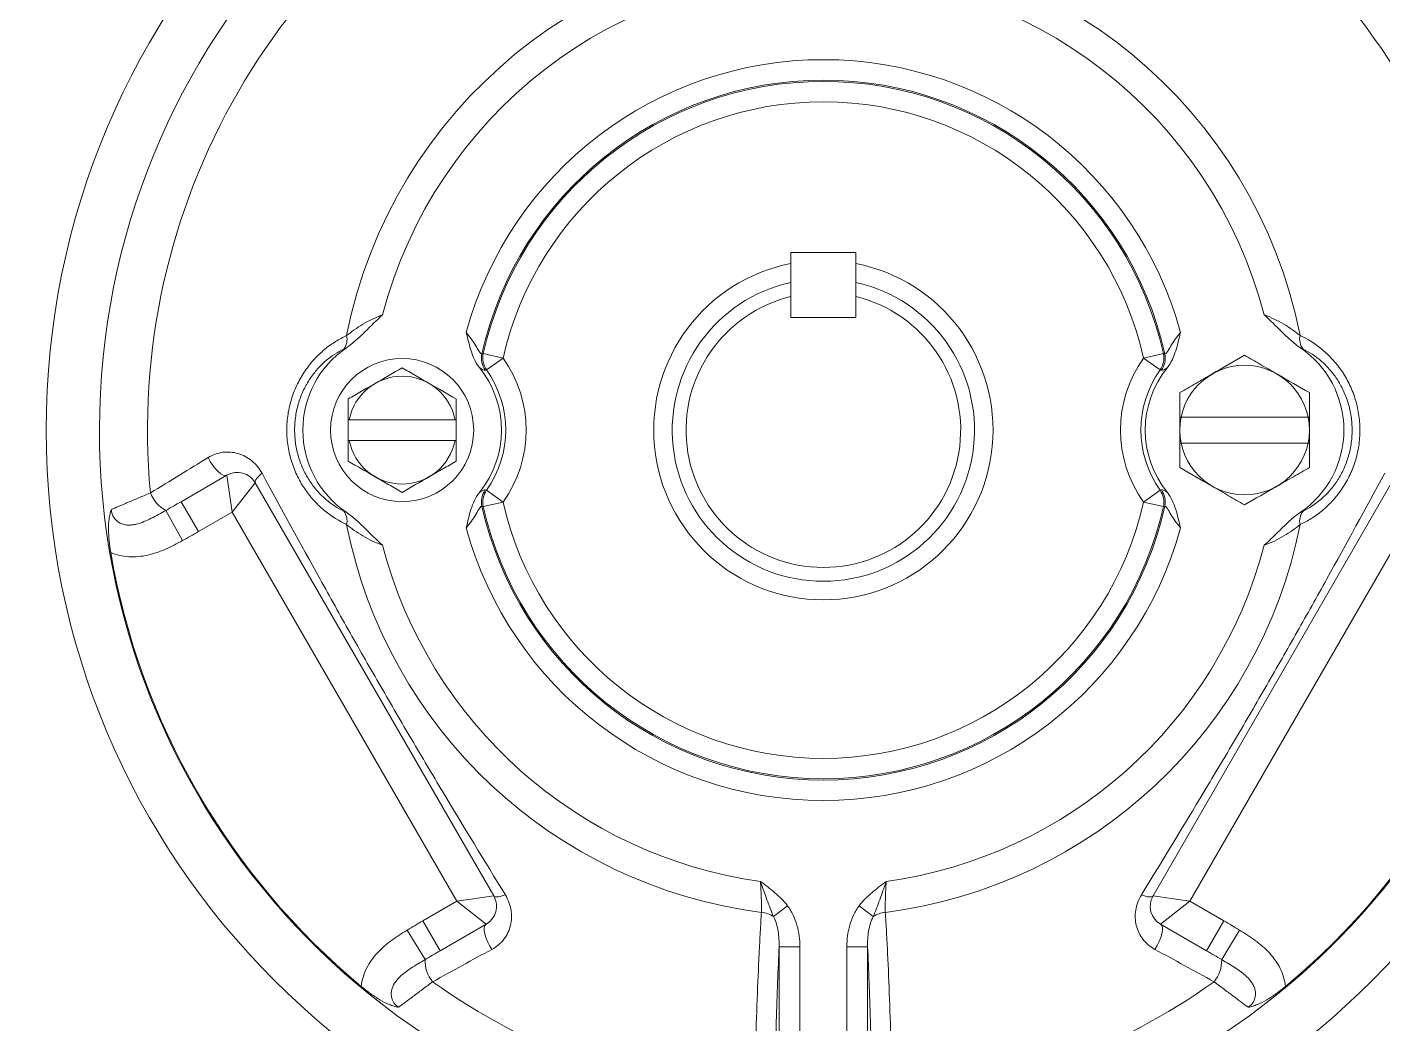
# Paper-space layout '_Right' of a CAD drawing. Header units: inches. Extents: x -5.71 to 3.63, y -3.65 to 3.62.
# Drawn here: x -2.304 to 1.619, y -1.718 to 1.166 of the extents above; entities that cross this region are included whole.
import ezdxf

# ---------------------------------------------------------------- set-up
doc = ezdxf.new("R2010")
doc.units = ezdxf.units.IN
doc.header["$MEASUREMENT"] = 0

psp = doc.layouts.new('_Right')

# ---------------------------------------------------------------- linework, layer by layer
at = {"color": 7, "linetype": 'Continuous', "lineweight": 15}
for p, q in [((-0.094, 0.5141), (-0.094, 0.3261)), ((0.094, 0.5141), (-0.094, 0.5141)), ((0.094, 0.3261), (0.094, 0.5141)), ((0.094, 0.3261), (-0.094, 0.3261)), ((-0.9842, 0.2212), (-0.9265, 0.2082)), ((-0.9747, 0.1739), (-0.9265, 0.2082)), ((0.9265, 0.2082), (0.9842, 0.2212)), ((0.9747, 0.1739), (0.9265, 0.2082)), ((-1.375, -0.03), (-1.375, 0.03)), ((-1.3721, 0.03), (-1.0659, 0.03)), ((-1.063, 0.03), (-1.063, -0.03)), ((1.0315, 0.0375), (1.0315, -0.0375)), ((1.0353, 0.0375), (1.4027, 0.0375)), ((1.4065, -0.0375), (1.4065, 0.0375)), ((-1.0659, -0.03), (-1.3721, -0.03)), ((1.4027, -0.0375), (1.0353, -0.0375)), ((-1.8588, -0.2072), (-1.726, -0.1305)), ((-1.726, -0.1305), (-1.7106, -0.2371)), ((-1.644, -0.1524), (-1.7106, -0.2371)), ((-1.644, -0.1524), (-0.954, -1.3476)), ((0.954, -1.3476), (1.644, -0.1524)), ((-0.9747, -0.1739), (-0.9265, -0.2082)), ((0.9747, -0.1739), (0.9265, -0.2082)), ((-1.903, -0.2324), (-1.8549, -0.3197)), ((-1.8588, -0.2072), (-1.8088, -0.2938)), ((-0.9265, -0.2082), (-0.9842, -0.2212)), ((0.9842, -0.2212), (0.9265, -0.2082)), ((-1.7106, -0.2371), (-1.8088, -0.2938)), ((-1.0606, -1.3629), (-1.7106, -0.2371)), ((1.7106, -0.2371), (1.0606, -1.3629)), ((-1.1588, -1.4196), (-1.0606, -1.3629)), ((-0.954, -1.3476), (-1.0606, -1.3629)), ((-0.976, -1.4295), (-1.0606, -1.3629)), ((0.954, -1.3476), (1.0606, -1.3629)), ((0.976, -1.4295), (1.0606, -1.3629)), ((1.0606, -1.3629), (1.1588, -1.4196)), ((-0.1038, -1.376), (-0.1444, -1.4073)), ((0.1444, -1.4073), (0.1038, -1.376)), ((-1.1528, -1.5319), (-1.2044, -1.4466)), ((-1.1088, -1.5062), (-1.1588, -1.4196)), ((-0.976, -1.4295), (-1.1088, -1.5062)), ((1.1088, -1.5062), (0.976, -1.4295)), ((1.1088, -1.5062), (1.1588, -1.4196)), ((1.1528, -1.5319), (1.2044, -1.4466)), ((-0.128, -2.0091), (-0.128, -1.4946)), ((-0.0681, -1.4946), (-0.128, -1.4946)), ((-0.0681, -1.4946), (-0.0681, -2.0091)), ((0.128, -1.4946), (0.0681, -1.4946)), ((0.0681, -2.0091), (0.0681, -1.4946)), ((0.128, -1.4946), (0.128, -2.0091))]:
    psp.add_line(p, q, dxfattribs=at)
at = {"color": 7, "linetype": 'Continuous', "lineweight": 15, "flags": 128}
for points in [[(-1.726, -0.1305), (-1.7309, -0.1317), (-1.7371, -0.1303), (-1.7441, -0.1264), (-1.7517, -0.1202), (-1.7595, -0.112), (-1.7672, -0.1021), (-1.7743, -0.0912), (-1.7805, -0.0796)], [(-1.644, -0.1524), (-1.6446, -0.1503), (-1.6443, -0.1477), (-1.6431, -0.1447), (-1.641, -0.1413), (-1.638, -0.1375), (-1.6342, -0.1335), (-1.6297, -0.1293), (-1.6245, -0.1249)], [(-0.954, -1.3476), (-0.9525, -1.3491), (-0.9501, -1.3502), (-0.9469, -1.3506), (-0.9428, -1.3505), (-0.9381, -1.3498), (-0.9327, -1.3485), (-0.9268, -1.3467), (-0.9204, -1.3444)], [(0.954, -1.3476), (0.9525, -1.3491), (0.9501, -1.3502), (0.9469, -1.3506), (0.9428, -1.3505), (0.9381, -1.3498), (0.9327, -1.3485), (0.9268, -1.3467), (0.9204, -1.3444)], [(-0.976, -1.4295), (-0.9795, -1.4332), (-0.9813, -1.4392), (-0.9815, -1.4472), (-0.9799, -1.4569), (-0.9767, -1.4678), (-0.9721, -1.4794), (-0.9661, -1.491), (-0.9592, -1.5022)], [(0.976, -1.4295), (0.9795, -1.4332), (0.9813, -1.4392), (0.9815, -1.4472), (0.9799, -1.4569), (0.9767, -1.4678), (0.9721, -1.4794), (0.9661, -1.491), (0.9592, -1.5022)]]:
    psp.add_lwpolyline(points, dxfattribs=at)
at = {"color": 7, "linetype": 'Continuous', "lineweight": 15}
for centre, radius in [((0, 0), 3.2435), ((0, 0), 2.2493), ((-1.219, 0), 0.207), ((1.219, 0), 0.1875)]:
    psp.add_circle(centre, radius, dxfattribs=at)
at = {"color": 8, "linetype": 'Continuous', "lineweight": 15}
psp.add_arc((0, 0), 3.4294, 354.9204, 83.1934, dxfattribs=at)
at = {"color": 7, "linetype": 'Continuous', "lineweight": 15}
for centre, radius, start, end in [((0, 0), 3.435, 354.858, 83.1959), ((0, 0), 3.3064, 93.0513, 179.3384), ((0, 0), 3.3064, 0.6616, 86.9487), ((0, 0), 2.095, 275.8537, 264.1463), ((0, 0), 1.9559, 114.6749, 185.3251), ((0, 0), 1.9559, 354.6749, 65.3251), ((0, 0), 1.4065, 11.2145, 168.7855), ((0, 0), 1.3185, 14.6318, 165.3682), ((0, 0), 1.0715, 15.2832, 164.7168), ((0, 0), 1.0124, 12.5665, 167.4335), ((0, 0), 1.0087, 12.6655, 167.3345), ((0, 0), 0.9497, 12.6655, 167.3345), ((0, 0), 0.491, 101.0372, 78.9628), ((0, 0), 0.4374, 102.4107, 77.5893), ((0, 0), 0.3974, 103.6831, 76.3169), ((-1.219, 0), 0.2875, 124.1871, 235.8129), ((-1.4255, 0.2629), 0.0471, 322.3897, 13.0378), ((1.4255, 0.2629), 0.0471, 166.9622, 217.6103), ((1.219, 0), 0.2875, 304.1871, 55.8129), ((-0.9284, 0.2078), 0.061, 168.2366, 214.9104), ((-0.9245, 0.2086), 0.061, 168.1343, 214.6501), ((-1.219, 0), 0.359, 324.5501, 35.4499), ((1.219, 0), 0.359, 144.5501, 215.4499), ((0.9245, 0.2086), 0.061, 325.3499, 11.8657), ((0.9284, 0.2078), 0.061, 325.0896, 11.7634), ((-1.219, 0), 0.2875, 321.0078, 38.9922), ((-1.219, 0), 0.2999, 324.5501, 35.4499), ((1.219, 0), 0.2999, 144.5501, 215.4499), ((1.219, 0), 0.2875, 141.0078, 218.9922), ((-1.219, 0), 0.156, 11.0875, 168.9125), ((0, 0), 3.3064, 180.6616, 269.3384), ((-1.219, 0), 0.156, 191.0875, 348.9125), ((0, 0), 3.3064, 270.6616, 359.3384), ((-1.696, -0.1824), 0.06, 30, 120), ((-1.8571, -0.1476), 0.0964, 200.5638, 241.577), ((-0.9284, -0.2078), 0.061, 145.0896, 191.7634), ((-0.9245, -0.2086), 0.061, 145.3499, 191.8657), ((0.9245, -0.2086), 0.061, 348.1343, 34.6501), ((0.9284, -0.2078), 0.061, 348.2366, 34.9104), ((-1.4255, -0.2629), 0.0471, 346.9622, 37.6103), ((0, 0), 1.0124, 192.5665, 347.4335), ((0, 0), 1.0087, 192.6655, 347.3345), ((0, 0), 0.9497, 192.6655, 347.3345), ((1.4255, -0.2629), 0.0471, 142.3897, 193.0378), ((0, 0), 1.4065, 191.2145, 262.674), ((0, 0), 1.4065, 277.326, 348.7855), ((0, 0), 1.0715, 195.2832, 344.7168), ((0, 0), 1.3185, 194.6318, 262.0683), ((0, 0), 1.3185, 277.9317, 345.3682), ((0, 0), 2.0925, 189.7385, 230.2615), ((0, 0), 2.0925, 309.7385, 350.2615), ((-1.006, -1.3776), 0.06, 300, 30), ((1.006, -1.3776), 0.06, 150, 240), ((-0.1855, -1.4681), 0.0734, 55.9315, 85.2155), ((0.1855, -1.4681), 0.0734, 94.7845, 124.0685), ((-1.0564, -1.5345), 0.0964, 178.423, 219.4362), ((1.0564, -1.5345), 0.0964, 320.5638, 1.577), ((0, 0), 1.9559, 234.6749, 264.1352), ((0, 0), 1.9559, 275.8648, 305.3251)]:
    psp.add_arc(centre, radius, start, end, dxfattribs=at)
for points, knots in [([(-1.3805, 0.2378), (-1.3707, 0.2445), (-1.3615, 0.252), (-1.3439, 0.2676), (-1.3353, 0.2758), (-1.31, 0.3006), (-1.2934, 0.3174), (-1.2757, 0.3331)], [0, 0, 0, 0, 0.25, 0.25, 0.5, 0.5, 1, 1, 1, 1]), ([(-1.3796, 0.2735), (-1.3727, 0.279), (-1.3653, 0.2845), (-1.3496, 0.2956), (-1.3412, 0.301), (-1.3237, 0.3115), (-1.3146, 0.3164), (-1.2957, 0.3254), (-1.2859, 0.3294), (-1.2757, 0.3331)], [0, 0, 0, 0, 0.25, 0.25, 0.5, 0.5, 0.75, 0.75, 1, 1, 1, 1]), ([(1.2757, 0.3331), (1.2859, 0.3295), (1.2957, 0.3254), (1.3145, 0.3164), (1.3237, 0.3115), (1.3413, 0.301), (1.3496, 0.2956), (1.3652, 0.2846), (1.3727, 0.2789), (1.3796, 0.2735)], [0, 0, 0, 0, 0.25, 0.25, 0.5, 0.5, 0.75, 0.75, 1, 1, 1, 1]), ([(1.3805, 0.2378), (1.3707, 0.2445), (1.3615, 0.252), (1.3438, 0.2676), (1.3353, 0.2758), (1.31, 0.3006), (1.2934, 0.3174), (1.2757, 0.3331)], [0, 0, 0, 0, 0.25, 0.25, 0.5, 0.5, 1, 1, 1, 1]), ([(-1.0336, 0.2824), (-1.028, 0.2762), (-1.023, 0.2698), (-1.0138, 0.2567), (-1.0097, 0.25), (-1.0021, 0.2376), (-0.9987, 0.2315), (-0.9941, 0.2245), (-0.9927, 0.2226), (-0.9901, 0.2202), (-0.989, 0.2198), (-0.9882, 0.2203)], [0, 0, 0, 0, 0.25, 0.25, 0.5, 0.5, 0.75, 0.75, 0.875, 0.875, 1, 1, 1, 1]), ([(-0.9955, 0.1809), (-1.0013, 0.188), (-1.006, 0.1958), (-1.0138, 0.2122), (-1.017, 0.2208), (-1.0225, 0.2382), (-1.0248, 0.247), (-1.0292, 0.2647), (-1.0314, 0.2737), (-1.0336, 0.2824)], [0, 0, 0, 0, 0.25, 0.25, 0.5, 0.5, 0.75, 0.75, 1, 1, 1, 1]), ([(0.9882, 0.2203), (0.989, 0.2198), (0.9901, 0.2202), (0.9927, 0.2226), (0.9941, 0.2246), (0.9987, 0.2316), (1.0022, 0.2376), (1.0097, 0.2501), (1.0139, 0.2567), (1.023, 0.2698), (1.028, 0.2762), (1.0336, 0.2824)], [0, 0, 0, 0, 0.125, 0.125, 0.25, 0.25, 0.5, 0.5, 0.75, 0.75, 1, 1, 1, 1]), ([(0.9955, 0.1809), (1.0013, 0.1881), (1.006, 0.1958), (1.0139, 0.2122), (1.017, 0.2209), (1.0253, 0.2469), (1.0291, 0.2649), (1.0336, 0.2824)], [0, 0, 0, 0, 0.25, 0.25, 0.5, 0.5, 1, 1, 1, 1]), ([(-1.3796, -0.2735), (-1.4011, -0.2635), (-1.4224, -0.2505), (-1.4531, -0.2252), (-1.4632, -0.2158), (-1.482, -0.1954), (-1.4909, -0.1844), (-1.5031, -0.1666), (-1.5071, -0.1605), (-1.5146, -0.1478), (-1.5182, -0.1412), (-1.5282, -0.1209), (-1.5338, -0.1069), (-1.5431, -0.0779), (-1.5467, -0.0629), (-1.5516, -0.0318), (-1.5528, -0.0163), (-1.5529, 0.0148), (-1.5517, 0.0305), (-1.547, 0.0615), (-1.5434, 0.0765), (-1.5366, 0.0984), (-1.534, 0.1056), (-1.5284, 0.1197), (-1.5252, 0.1267), (-1.5153, 0.147), (-1.5078, 0.1597), (-1.4914, 0.1837), (-1.4824, 0.1949), (-1.4635, 0.2155), (-1.4536, 0.2248), (-1.4331, 0.2417), (-1.4225, 0.2493), (-1.4012, 0.2627), (-1.3904, 0.2685), (-1.3796, 0.2735)], [0, 0, 0, 0, 0.125, 0.125, 0.1875, 0.1875, 0.25, 0.25, 0.28125, 0.28125, 0.3125, 0.3125, 0.375, 0.375, 0.4375, 0.4375, 0.5, 0.5, 0.5625, 0.5625, 0.625, 0.625, 0.65625, 0.65625, 0.6875, 0.6875, 0.75, 0.75, 0.8125, 0.8125, 0.875, 0.875, 0.9375, 0.9375, 1, 1, 1, 1]), ([(1.3796, 0.2735), (1.4011, 0.2635), (1.4224, 0.2505), (1.4531, 0.2252), (1.4632, 0.2158), (1.482, 0.1954), (1.4909, 0.1844), (1.5031, 0.1666), (1.5071, 0.1605), (1.5146, 0.1478), (1.5182, 0.1412), (1.5282, 0.1209), (1.5338, 0.1069), (1.5431, 0.0779), (1.5467, 0.0629), (1.5516, 0.0318), (1.5528, 0.0163), (1.5529, -0.0148), (1.5517, -0.0305), (1.547, -0.0615), (1.5434, -0.0765), (1.5366, -0.0984), (1.534, -0.1056), (1.5284, -0.1197), (1.5252, -0.1267), (1.5153, -0.147), (1.5078, -0.1597), (1.4914, -0.1837), (1.4824, -0.1949), (1.4635, -0.2155), (1.4536, -0.2248), (1.4331, -0.2417), (1.4225, -0.2493), (1.4012, -0.2627), (1.3904, -0.2685), (1.3796, -0.2735)], [0, 0, 0, 0, 0.125, 0.125, 0.1875, 0.1875, 0.25, 0.25, 0.28125, 0.28125, 0.3125, 0.3125, 0.375, 0.375, 0.4375, 0.4375, 0.5, 0.5, 0.5625, 0.5625, 0.625, 0.625, 0.65625, 0.65625, 0.6875, 0.6875, 0.75, 0.75, 0.8125, 0.8125, 0.875, 0.875, 0.9375, 0.9375, 1, 1, 1, 1]), ([(-1.3882, 0.2342), (-1.4054, 0.226), (-1.4226, 0.2151), (-1.4477, 0.1937), (-1.456, 0.1857), (-1.4714, 0.1683), (-1.4787, 0.1589), (-1.4923, 0.1387), (-1.4985, 0.1277), (-1.5096, 0.1044), (-1.5144, 0.0923), (-1.5221, 0.0673), (-1.525, 0.0543), (-1.5291, 0.0275), (-1.5301, 0.0141), (-1.5302, -0.0127), (-1.5293, -0.0263), (-1.5253, -0.053), (-1.5224, -0.066), (-1.5148, -0.0912), (-1.51, -0.1035), (-1.499, -0.1268), (-1.4928, -0.1377), (-1.4793, -0.1583), (-1.4718, -0.1679), (-1.4562, -0.1855), (-1.4481, -0.1934), (-1.4314, -0.2077), (-1.4228, -0.2141), (-1.4055, -0.2253), (-1.3968, -0.2301), (-1.3882, -0.2342)], [0, 0, 0, 0, 0.125, 0.125, 0.1875, 0.1875, 0.25, 0.25, 0.3125, 0.3125, 0.375, 0.375, 0.4375, 0.4375, 0.5, 0.5, 0.5625, 0.5625, 0.625, 0.625, 0.6875, 0.6875, 0.75, 0.75, 0.8125, 0.8125, 0.875, 0.875, 0.9375, 0.9375, 1, 1, 1, 1]), ([(1.3128, 0.1624), (1.3048, 0.167), (1.2968, 0.1716), (1.281, 0.1807), (1.2731, 0.1852), (1.2497, 0.1988), (1.2343, 0.2077), (1.219, 0.2165)], [0, 0, 0, 0, 0.25, 0.25, 0.5, 0.5, 1, 1, 1, 1]), ([(1.3882, -0.2342), (1.4054, -0.226), (1.4226, -0.2151), (1.4477, -0.1937), (1.456, -0.1857), (1.4714, -0.1683), (1.4787, -0.1589), (1.4923, -0.1387), (1.4985, -0.1277), (1.5096, -0.1044), (1.5144, -0.0923), (1.5221, -0.0673), (1.525, -0.0543), (1.5291, -0.0275), (1.5301, -0.0141), (1.5302, 0.0127), (1.5293, 0.0263), (1.5253, 0.053), (1.5224, 0.066), (1.5148, 0.0912), (1.51, 0.1035), (1.499, 0.1268), (1.4928, 0.1377), (1.4793, 0.1583), (1.4718, 0.1679), (1.4562, 0.1855), (1.4481, 0.1934), (1.4314, 0.2077), (1.4228, 0.2141), (1.4055, 0.2253), (1.3968, 0.2301), (1.3882, 0.2342)], [0, 0, 0, 0, 0.125, 0.125, 0.1875, 0.1875, 0.25, 0.25, 0.3125, 0.3125, 0.375, 0.375, 0.4375, 0.4375, 0.5, 0.5, 0.5625, 0.5625, 0.625, 0.625, 0.6875, 0.6875, 0.75, 0.75, 0.8125, 0.8125, 0.875, 0.875, 0.9375, 0.9375, 1, 1, 1, 1]), ([(-1.141, 0.1351), (-1.1542, 0.1427), (-1.1675, 0.1504), (-1.1934, 0.1654), (-1.2063, 0.1728), (-1.219, 0.1801)], [0, 0, 0, 0, 0.5, 0.5, 1, 1, 1, 1]), ([(-0.9785, 0.1729), (-0.9801, 0.1725), (-0.9823, 0.173), (-0.988, 0.1757), (-0.9915, 0.178), (-0.9955, 0.1809)], [0, 0, 0, 0, 0.5, 0.5, 1, 1, 1, 1]), ([(0.9955, 0.1809), (0.9915, 0.178), (0.988, 0.1758), (0.9823, 0.173), (0.9801, 0.1725), (0.9785, 0.1729)], [0, 0, 0, 0, 0.5, 0.5, 1, 1, 1, 1]), ([(1.1252, 0.1624), (1.1173, 0.1578), (1.1093, 0.1532), (1.0935, 0.144), (1.0856, 0.1395), (1.0622, 0.126), (1.0468, 0.1171), (1.0315, 0.1083)], [0, 0, 0, 0, 0.25, 0.25, 0.5, 0.5, 1, 1, 1, 1]), ([(-1.297, 0.1351), (-1.3102, 0.1275), (-1.3235, 0.1198), (-1.3494, 0.1048), (-1.3623, 0.0974), (-1.375, 0.0901)], [0, 0, 0, 0, 0.5, 0.5, 1, 1, 1, 1]), ([(-1.7805, -0.0796), (-1.7738, -0.0755), (-1.7669, -0.0722), (-1.7526, -0.0671), (-1.7452, -0.0653), (-1.7303, -0.0634), (-1.7229, -0.0632), (-1.7081, -0.0644), (-1.7008, -0.0657), (-1.6866, -0.0699), (-1.6797, -0.0726), (-1.6665, -0.0797), (-1.6601, -0.0839), (-1.6484, -0.0935), (-1.6429, -0.0989), (-1.6329, -0.1111), (-1.6284, -0.1178), (-1.6245, -0.1249)], [0, 0, 0, 0, 0.125, 0.125, 0.25, 0.25, 0.375, 0.375, 0.5, 0.5, 0.625, 0.625, 0.75, 0.75, 0.875, 0.875, 1, 1, 1, 1]), ([(-1.141, -0.1351), (-1.1278, -0.1275), (-1.1145, -0.1198), (-1.0886, -0.1048), (-1.0757, -0.0974), (-1.063, -0.0901)], [0, 0, 0, 0, 0.5, 0.5, 1, 1, 1, 1]), ([(1.3128, -0.1624), (1.3207, -0.1578), (1.3287, -0.1532), (1.3445, -0.144), (1.3524, -0.1395), (1.3758, -0.126), (1.3912, -0.1171), (1.4065, -0.1083)], [0, 0, 0, 0, 0.25, 0.25, 0.5, 0.5, 1, 1, 1, 1]), ([(-1.6245, -0.1249), (-1.5693, -0.2268), (-1.5135, -0.3288), (-1.4279, -0.483), (-1.399, -0.5346), (-1.355, -0.6124), (-1.3402, -0.6384), (-1.3105, -0.6904), (-1.2956, -0.7163), (-1.251, -0.7936), (-1.2212, -0.8447), (-1.1613, -0.9462), (-1.1314, -0.9966), (-1.0412, -1.1469), (-0.9808, -1.246), (-0.9204, -1.3444)], [0, 0, 0, 0, 0.25, 0.25, 0.375, 0.375, 0.4375, 0.4375, 0.5, 0.5, 0.625, 0.625, 0.75, 0.75, 1, 1, 1, 1]), ([(-1.297, -0.1351), (-1.2838, -0.1427), (-1.2705, -0.1504), (-1.2446, -0.1654), (-1.2317, -0.1728), (-1.219, -0.1801)], [0, 0, 0, 0, 0.5, 0.5, 1, 1, 1, 1]), ([(0.9204, -1.3444), (0.981, -1.2456), (1.0415, -1.1464), (1.1322, -0.9951), (1.1625, -0.9443), (1.2079, -0.8673), (1.223, -0.8414), (1.2532, -0.7897), (1.2681, -0.7639), (1.3128, -0.6866), (1.3421, -0.6352), (1.4001, -0.5326), (1.4288, -0.4815), (1.5138, -0.3283), (1.5695, -0.2264), (1.6245, -0.1249)], [0, 0, 0, 0, 0.25, 0.25, 0.375, 0.375, 0.4375, 0.4375, 0.5, 0.5, 0.625, 0.625, 0.75, 0.75, 1, 1, 1, 1]), ([(-2.0606, -0.23), (-2.0546, -0.2274), (-2.0475, -0.2243), (-2.0355, -0.2191), (-2.0312, -0.2173), (-2.0223, -0.2134), (-2.0176, -0.2114), (-2.003, -0.2052), (-1.9927, -0.2007), (-1.9708, -0.1914), (-1.9593, -0.1865), (-1.9474, -0.1815)], [0, 0, 0, 0, 0.25, 0.25, 0.375, 0.375, 0.5, 0.5, 0.75, 0.75, 1, 1, 1, 1]), ([(-0.9955, -0.1809), (-1.0013, -0.1881), (-1.006, -0.1958), (-1.0139, -0.2122), (-1.017, -0.2209), (-1.0253, -0.2469), (-1.0291, -0.2649), (-1.0336, -0.2824)], [0, 0, 0, 0, 0.25, 0.25, 0.5, 0.5, 1, 1, 1, 1]), ([(-0.9955, -0.1809), (-0.9915, -0.178), (-0.988, -0.1758), (-0.9823, -0.173), (-0.9801, -0.1725), (-0.9785, -0.1729)], [0, 0, 0, 0, 0.5, 0.5, 1, 1, 1, 1]), ([(0.9785, -0.1729), (0.9801, -0.1725), (0.9823, -0.173), (0.988, -0.1757), (0.9915, -0.178), (0.9955, -0.1809)], [0, 0, 0, 0, 0.5, 0.5, 1, 1, 1, 1]), ([(0.9955, -0.1809), (1.0013, -0.188), (1.006, -0.1958), (1.0138, -0.2122), (1.017, -0.2208), (1.0225, -0.2382), (1.0248, -0.247), (1.0292, -0.2647), (1.0314, -0.2737), (1.0336, -0.2824)], [0, 0, 0, 0, 0.25, 0.25, 0.5, 0.5, 0.75, 0.75, 1, 1, 1, 1]), ([(1.1252, -0.1624), (1.1332, -0.167), (1.1412, -0.1716), (1.157, -0.1807), (1.1649, -0.1852), (1.1883, -0.1988), (1.2037, -0.2077), (1.219, -0.2165)], [0, 0, 0, 0, 0.25, 0.25, 0.5, 0.5, 1, 1, 1, 1]), ([(-2.0624, -0.354), (-2.0643, -0.3425), (-2.0659, -0.3312), (-2.0681, -0.3089), (-2.0688, -0.2979), (-2.0689, -0.2769), (-2.0683, -0.2668), (-2.0663, -0.2524), (-2.0655, -0.2477), (-2.0633, -0.2387), (-2.0621, -0.2342), (-2.0606, -0.23)], [0, 0, 0, 0, 0.25, 0.25, 0.5, 0.5, 0.75, 0.75, 0.875, 0.875, 1, 1, 1, 1]), ([(-2.0606, -0.23), (-2.0604, -0.2341), (-2.0597, -0.2381), (-2.0572, -0.246), (-2.0554, -0.2497), (-2.0487, -0.26), (-2.0421, -0.2656), (-2.0312, -0.2709), (-2.0273, -0.2723), (-2.0195, -0.2741), (-2.0155, -0.2746), (-2.0076, -0.2749), (-2.0037, -0.2747), (-1.9959, -0.2738), (-1.9921, -0.2731), (-1.9808, -0.2704), (-1.9734, -0.2678), (-1.959, -0.262), (-1.952, -0.2587), (-1.931, -0.2482), (-1.9172, -0.2405), (-1.903, -0.2324)], [0, 0, 0, 0, 0.0625, 0.0625, 0.125, 0.125, 0.25, 0.25, 0.3125, 0.3125, 0.375, 0.375, 0.4375, 0.4375, 0.5, 0.5, 0.625, 0.625, 0.75, 0.75, 1, 1, 1, 1]), ([(-0.9882, -0.2203), (-0.989, -0.2198), (-0.9901, -0.2202), (-0.9927, -0.2226), (-0.9941, -0.2246), (-0.9987, -0.2316), (-1.0022, -0.2376), (-1.0097, -0.2501), (-1.0139, -0.2567), (-1.023, -0.2698), (-1.028, -0.2762), (-1.0336, -0.2824)], [0, 0, 0, 0, 0.125, 0.125, 0.25, 0.25, 0.5, 0.5, 0.75, 0.75, 1, 1, 1, 1]), ([(1.0336, -0.2824), (1.028, -0.2762), (1.023, -0.2698), (1.0138, -0.2567), (1.0097, -0.25), (1.0021, -0.2376), (0.9987, -0.2315), (0.9941, -0.2245), (0.9927, -0.2226), (0.9901, -0.2202), (0.989, -0.2198), (0.9882, -0.2203)], [0, 0, 0, 0, 0.25, 0.25, 0.5, 0.5, 0.75, 0.75, 0.875, 0.875, 1, 1, 1, 1]), ([(-1.3805, -0.2378), (-1.3707, -0.2445), (-1.3615, -0.252), (-1.3438, -0.2676), (-1.3353, -0.2758), (-1.31, -0.3006), (-1.2934, -0.3174), (-1.2757, -0.3331)], [0, 0, 0, 0, 0.25, 0.25, 0.5, 0.5, 1, 1, 1, 1]), ([(-1.2757, -0.3331), (-1.2859, -0.3295), (-1.2957, -0.3254), (-1.3145, -0.3164), (-1.3237, -0.3115), (-1.3413, -0.301), (-1.3496, -0.2956), (-1.3652, -0.2846), (-1.3727, -0.2789), (-1.3796, -0.2735)], [0, 0, 0, 0, 0.25, 0.25, 0.5, 0.5, 0.75, 0.75, 1, 1, 1, 1]), ([(1.3805, -0.2378), (1.3707, -0.2445), (1.3615, -0.252), (1.3439, -0.2676), (1.3353, -0.2758), (1.31, -0.3006), (1.2934, -0.3174), (1.2757, -0.3331)], [0, 0, 0, 0, 0.25, 0.25, 0.5, 0.5, 1, 1, 1, 1]), ([(1.3796, -0.2735), (1.3727, -0.279), (1.3653, -0.2845), (1.3496, -0.2956), (1.3412, -0.301), (1.3237, -0.3115), (1.3146, -0.3164), (1.2957, -0.3254), (1.2859, -0.3294), (1.2757, -0.3331)], [0, 0, 0, 0, 0.25, 0.25, 0.5, 0.5, 0.75, 0.75, 1, 1, 1, 1]), ([(-1.8549, -0.3197), (-1.8709, -0.3285), (-1.887, -0.337), (-1.9119, -0.3479), (-1.9203, -0.3512), (-1.9375, -0.3571), (-1.9464, -0.3597), (-1.9642, -0.3637), (-1.9731, -0.3651), (-1.9912, -0.3667), (-2.0004, -0.3669), (-2.0278, -0.3652), (-2.0454, -0.3612), (-2.0624, -0.354)], [0, 0, 0, 0, 0.25, 0.25, 0.375, 0.375, 0.5, 0.5, 0.625, 0.625, 0.75, 0.75, 1, 1, 1, 1]), ([(-0.1793, -1.395), (-0.1792, -1.3893), (-0.1792, -1.383), (-0.1792, -1.3695), (-0.1794, -1.3621), (-0.1798, -1.3468), (-0.1801, -1.3389), (-0.1809, -1.3226), (-0.1814, -1.3142), (-0.1819, -1.3059)], [0, 0, 0, 0, 0.25, 0.25, 0.5, 0.5, 0.75, 0.75, 1, 1, 1, 1]), ([(-0.1444, -1.4073), (-0.1475, -1.3994), (-0.1507, -1.3914), (-0.157, -1.3752), (-0.1602, -1.3669), (-0.1695, -1.3414), (-0.1757, -1.3236), (-0.1819, -1.3059)], [0, 0, 0, 0, 0.25, 0.25, 0.5, 0.5, 1, 1, 1, 1]), ([(-0.1038, -1.376), (-0.1145, -1.3621), (-0.1269, -1.3497), (-0.1536, -1.3267), (-0.1678, -1.3162), (-0.1819, -1.3059)], [0, 0, 0, 0, 0.5, 0.5, 1, 1, 1, 1]), ([(0.1038, -1.376), (0.1145, -1.3621), (0.1269, -1.3497), (0.1536, -1.3267), (0.1678, -1.3162), (0.1819, -1.3059)], [0, 0, 0, 0, 0.5, 0.5, 1, 1, 1, 1]), ([(0.1444, -1.4073), (0.1475, -1.3994), (0.1507, -1.3914), (0.157, -1.3752), (0.1601, -1.367), (0.1663, -1.3501), (0.1694, -1.3415), (0.1741, -1.3282), (0.1756, -1.3237), (0.1788, -1.3148), (0.1804, -1.3103), (0.1819, -1.3059)], [0, 0, 0, 0, 0.25, 0.25, 0.5, 0.5, 0.75, 0.75, 0.875, 0.875, 1, 1, 1, 1]), ([(0.1819, -1.3059), (0.1814, -1.3142), (0.1809, -1.3225), (0.1801, -1.3387), (0.1798, -1.3467), (0.1794, -1.362), (0.1792, -1.3693), (0.1792, -1.3829), (0.1792, -1.3893), (0.1793, -1.395)], [0, 0, 0, 0, 0.25, 0.25, 0.5, 0.5, 0.75, 0.75, 1, 1, 1, 1]), ([(-0.9204, -1.3444), (-0.9162, -1.3513), (-0.9127, -1.3585), (-0.9072, -1.3731), (-0.9052, -1.3807), (-0.9027, -1.3958), (-0.9022, -1.4033), (-0.9028, -1.4182), (-0.9038, -1.4257), (-0.9073, -1.44), (-0.9097, -1.447), (-0.9161, -1.4604), (-0.9201, -1.4668), (-0.9291, -1.4786), (-0.9343, -1.4841), (-0.9459, -1.494), (-0.9523, -1.4984), (-0.9592, -1.5022)], [0, 0, 0, 0, 0.125, 0.125, 0.25, 0.25, 0.375, 0.375, 0.5, 0.5, 0.625, 0.625, 0.75, 0.75, 0.875, 0.875, 1, 1, 1, 1]), ([(0.9592, -1.5022), (0.9523, -1.4984), (0.946, -1.4941), (0.9344, -1.4842), (0.9292, -1.4787), (0.9201, -1.4668), (0.9162, -1.4605), (0.9098, -1.4471), (0.9073, -1.44), (0.9038, -1.4257), (0.9028, -1.4184), (0.9022, -1.4034), (0.9027, -1.3958), (0.9052, -1.3808), (0.9071, -1.3734), (0.9126, -1.3586), (0.9162, -1.3513), (0.9204, -1.3444)], [0, 0, 0, 0, 0.125, 0.125, 0.25, 0.25, 0.375, 0.375, 0.5, 0.5, 0.625, 0.625, 0.75, 0.75, 0.875, 0.875, 1, 1, 1, 1]), ([(-0.1999, -1.9456), (-0.1993, -1.9192), (-0.1988, -1.8931), (-0.1976, -1.8416), (-0.1969, -1.816), (-0.1948, -1.7411), (-0.1933, -1.6931), (-0.1898, -1.6008), (-0.1879, -1.5566), (-0.1849, -1.4932), (-0.1838, -1.4726), (-0.1816, -1.4328), (-0.1805, -1.4136), (-0.1793, -1.395)], [0, 0, 0, 0, 0.125, 0.125, 0.25, 0.25, 0.5, 0.5, 0.75, 0.75, 0.875, 0.875, 1, 1, 1, 1]), ([(-0.128, -1.4946), (-0.1277, -1.4796), (-0.1285, -1.4648), (-0.1321, -1.4428), (-0.1337, -1.4355), (-0.1381, -1.4211), (-0.1408, -1.4141), (-0.1444, -1.4073)], [0, 0, 0, 0, 0.5, 0.5, 0.75, 0.75, 1, 1, 1, 1]), ([(-0.1038, -1.376), (-0.0973, -1.3844), (-0.0919, -1.3934), (-0.0829, -1.4122), (-0.0792, -1.4221), (-0.0706, -1.4526), (-0.0681, -1.4734), (-0.0681, -1.4946)], [0, 0, 0, 0, 0.25, 0.25, 0.5, 0.5, 1, 1, 1, 1]), ([(0.0681, -1.4946), (0.0681, -1.4734), (0.0706, -1.4527), (0.0791, -1.4224), (0.0828, -1.4124), (0.0919, -1.3935), (0.0973, -1.3844), (0.1038, -1.376)], [0, 0, 0, 0, 0.5, 0.5, 0.75, 0.75, 1, 1, 1, 1]), ([(0.1444, -1.4073), (0.1408, -1.4141), (0.1381, -1.4211), (0.1338, -1.4353), (0.1322, -1.4426), (0.1285, -1.4648), (0.1277, -1.4796), (0.128, -1.4946)], [0, 0, 0, 0, 0.25, 0.25, 0.5, 0.5, 1, 1, 1, 1]), ([(0.1793, -1.395), (0.1805, -1.4136), (0.1816, -1.4328), (0.1838, -1.4726), (0.1849, -1.4932), (0.1879, -1.5565), (0.1898, -1.6006), (0.1933, -1.6929), (0.1948, -1.7409), (0.1969, -1.8161), (0.1976, -1.8416), (0.1988, -1.8932), (0.1993, -1.9192), (0.1999, -1.9456)], [0, 0, 0, 0, 0.125, 0.125, 0.25, 0.25, 0.5, 0.5, 0.75, 0.75, 0.875, 0.875, 1, 1, 1, 1]), ([(-1.3377, -1.6091), (-1.3355, -1.5908), (-1.3301, -1.5735), (-1.3138, -1.5406), (-1.3031, -1.5258), (-1.2783, -1.4989), (-1.2644, -1.4871), (-1.2353, -1.4657), (-1.2199, -1.456), (-1.2044, -1.4466)], [0, 0, 0, 0, 0.25, 0.25, 0.5, 0.5, 0.75, 0.75, 1, 1, 1, 1]), ([(1.2044, -1.4466), (1.22, -1.456), (1.2353, -1.4657), (1.2572, -1.4818), (1.2643, -1.4874), (1.2781, -1.4994), (1.2847, -1.5058), (1.297, -1.5192), (1.3027, -1.5262), (1.3132, -1.5411), (1.3179, -1.5489), (1.3301, -1.5735), (1.3355, -1.5908), (1.3377, -1.6091)], [0, 0, 0, 0, 0.25, 0.25, 0.375, 0.375, 0.5, 0.5, 0.625, 0.625, 0.75, 0.75, 1, 1, 1, 1]), ([(-0.128, -1.4946), (-0.1312, -1.5601), (-0.1339, -1.6322), (-0.1368, -1.7308), (-0.1373, -1.7509), (-0.1384, -1.7916), (-0.1388, -1.8122), (-0.1402, -1.8747), (-0.1409, -1.9174), (-0.1415, -1.9611)], [0, 0, 0, 0, 0.5, 0.5, 0.625, 0.625, 0.75, 0.75, 1, 1, 1, 1]), ([(0.1415, -1.9611), (0.1403, -1.8737), (0.1385, -1.7909), (0.1357, -1.693), (0.1351, -1.6737), (0.1338, -1.6357), (0.1332, -1.6169), (0.1311, -1.5622), (0.1296, -1.5275), (0.128, -1.4946)], [0, 0, 0, 0, 0.5, 0.5, 0.625, 0.625, 0.75, 0.75, 1, 1, 1, 1]), ([(-1.1528, -1.5319), (-1.1668, -1.5401), (-1.1805, -1.5482), (-1.2, -1.5611), (-1.2064, -1.5656), (-1.2186, -1.5751), (-1.2245, -1.5802), (-1.2352, -1.5914), (-1.24, -1.5977), (-1.2456, -1.6082), (-1.2471, -1.6119), (-1.2495, -1.6196), (-1.2502, -1.6236), (-1.2508, -1.6317), (-1.2506, -1.6358), (-1.249, -1.6439), (-1.2477, -1.6477), (-1.2422, -1.6588), (-1.2364, -1.6651), (-1.2294, -1.6695)], [0, 0, 0, 0, 0.25, 0.25, 0.375, 0.375, 0.5, 0.5, 0.625, 0.625, 0.6875, 0.6875, 0.75, 0.75, 0.8125, 0.8125, 0.875, 0.875, 1, 1, 1, 1]), ([(1.2294, -1.6695), (1.2329, -1.6673), (1.2361, -1.6647), (1.2416, -1.6586), (1.244, -1.6552), (1.2495, -1.6442), (1.251, -1.6357), (1.2502, -1.6236), (1.2495, -1.6196), (1.2471, -1.6119), (1.2456, -1.6082), (1.2419, -1.6012), (1.2397, -1.5979), (1.235, -1.5916), (1.2325, -1.5886), (1.2246, -1.5802), (1.2187, -1.5751), (1.2064, -1.5656), (1.2, -1.5611), (1.1805, -1.5482), (1.1668, -1.5401), (1.1528, -1.5319)], [0, 0, 0, 0, 0.0625, 0.0625, 0.125, 0.125, 0.25, 0.25, 0.3125, 0.3125, 0.375, 0.375, 0.4375, 0.4375, 0.5, 0.5, 0.625, 0.625, 0.75, 0.75, 1, 1, 1, 1]), ([(-1.1309, -1.5958), (-1.1412, -1.6035), (-1.1511, -1.611), (-1.1701, -1.6253), (-1.1793, -1.6322), (-1.1962, -1.6448), (-1.2039, -1.6505), (-1.2145, -1.6584), (-1.2178, -1.6609), (-1.224, -1.6655), (-1.2268, -1.6676), (-1.2294, -1.6695)], [0, 0, 0, 0, 0.25, 0.25, 0.5, 0.5, 0.75, 0.75, 0.875, 0.875, 1, 1, 1, 1]), ([(1.2294, -1.6695), (1.2242, -1.6656), (1.218, -1.661), (1.2075, -1.6532), (1.2038, -1.6505), (1.196, -1.6446), (1.1919, -1.6416), (1.1792, -1.6321), (1.1702, -1.6254), (1.1512, -1.6111), (1.1412, -1.6035), (1.1309, -1.5958)], [0, 0, 0, 0, 0.25, 0.25, 0.375, 0.375, 0.5, 0.5, 0.75, 0.75, 1, 1, 1, 1]), ([(-1.3377, -1.6091), (-1.3288, -1.6165), (-1.3198, -1.6235), (-1.3016, -1.6366), (-1.2924, -1.6427), (-1.2743, -1.6533), (-1.2653, -1.6578), (-1.2517, -1.6633), (-1.2473, -1.6649), (-1.2384, -1.6676), (-1.2339, -1.6687), (-1.2294, -1.6695)], [0, 0, 0, 0, 0.25, 0.25, 0.5, 0.5, 0.75, 0.75, 0.875, 0.875, 1, 1, 1, 1]), ([(1.3377, -1.6091), (1.3288, -1.6165), (1.3198, -1.6235), (1.3016, -1.6366), (1.2924, -1.6427), (1.2743, -1.6533), (1.2653, -1.6578), (1.2517, -1.6633), (1.2473, -1.6649), (1.2384, -1.6676), (1.2339, -1.6687), (1.2294, -1.6695)], [0, 0, 0, 0, 0.25, 0.25, 0.5, 0.5, 0.75, 0.75, 0.875, 0.875, 1, 1, 1, 1])]:
    psp.add_open_spline(points, degree=3, knots=knots, dxfattribs=at)
for points in [[(-1.3805, 0.2378), (-1.3832, 0.2366), (-1.3857, 0.2354), (-1.3882, 0.2342)], [(1.3882, 0.2342), (1.3857, 0.2354), (1.3832, 0.2366), (1.3805, 0.2378)], [(-0.9882, 0.2203), (-0.9868, 0.2206), (-0.9855, 0.2209), (-0.9842, 0.2212)], [(0.9842, 0.2212), (0.9855, 0.2209), (0.9868, 0.2206), (0.9882, 0.2203)], [(1.219, 0.2165), (1.1883, 0.1988), (1.1572, 0.1808), (1.1252, 0.1624)], [(-1.219, 0.1801), (-1.2445, 0.1654), (-1.2704, 0.1504), (-1.297, 0.1351)], [(-0.9747, 0.1739), (-0.9759, 0.1736), (-0.9772, 0.1733), (-0.9785, 0.1729)], [(0.9785, 0.1729), (0.9772, 0.1733), (0.9759, 0.1736), (0.9747, 0.1739)], [(1.4065, 0.1083), (1.3758, 0.126), (1.3447, 0.1439), (1.3128, 0.1624)], [(-1.063, 0.0901), (-1.0885, 0.1048), (-1.1144, 0.1198), (-1.141, 0.1351)], [(-1.375, 0.0901), (-1.375, 0.0704), (-1.375, 0.0502), (-1.375, 0.03)], [(-1.063, 0.0901), (-1.063, 0.0704), (-1.063, 0.0502), (-1.063, 0.03)], [(1.0315, 0.0375), (1.0315, 0.0617), (1.0315, 0.0852), (1.0315, 0.1083)], [(1.4065, 0.0375), (1.4065, 0.0617), (1.4065, 0.0852), (1.4065, 0.1083)], [(-1.375, 0.03), (-1.374, 0.03), (-1.3731, 0.03), (-1.3721, 0.03)], [(-1.0659, 0.03), (-1.0649, 0.03), (-1.064, 0.03), (-1.063, 0.03)], [(1.0315, 0.0375), (1.0328, 0.0375), (1.034, 0.0375), (1.0353, 0.0375)], [(1.4027, 0.0375), (1.404, 0.0375), (1.4052, 0.0375), (1.4065, 0.0375)], [(-1.375, -0.03), (-1.375, -0.0505), (-1.375, -0.0705), (-1.375, -0.0901)], [(-1.3721, -0.03), (-1.3731, -0.03), (-1.374, -0.03), (-1.375, -0.03)], [(-1.063, -0.03), (-1.064, -0.03), (-1.0649, -0.03), (-1.0659, -0.03)], [(-1.063, -0.03), (-1.063, -0.0505), (-1.063, -0.0705), (-1.063, -0.0901)], [(1.0315, -0.1083), (1.0315, -0.0851), (1.0315, -0.0613), (1.0315, -0.0375)], [(1.0353, -0.0375), (1.034, -0.0375), (1.0328, -0.0375), (1.0315, -0.0375)], [(1.4065, -0.0375), (1.4052, -0.0375), (1.404, -0.0375), (1.4027, -0.0375)], [(1.4065, -0.1083), (1.4065, -0.0851), (1.4065, -0.0613), (1.4065, -0.0375)], [(-1.9474, -0.1815), (-1.8906, -0.147), (-1.8348, -0.1129), (-1.7805, -0.0796)], [(-1.375, -0.0901), (-1.3495, -0.1048), (-1.3236, -0.1198), (-1.297, -0.1351)], [(1.0315, -0.1083), (1.0622, -0.126), (1.0933, -0.1439), (1.1252, -0.1624)], [(-1.219, -0.1801), (-1.1935, -0.1654), (-1.1676, -0.1504), (-1.141, -0.1351)], [(-0.9785, -0.1729), (-0.9772, -0.1733), (-0.9759, -0.1736), (-0.9747, -0.1739)], [(0.9747, -0.1739), (0.9759, -0.1736), (0.9772, -0.1733), (0.9785, -0.1729)], [(1.219, -0.2165), (1.2497, -0.1988), (1.2808, -0.1808), (1.3128, -0.1624)], [(-1.903, -0.2324), (-1.8882, -0.2241), (-1.8735, -0.2156), (-1.8588, -0.2072)], [(-1.3882, -0.2342), (-1.3857, -0.2354), (-1.3832, -0.2366), (-1.3805, -0.2378)], [(-0.9842, -0.2212), (-0.9855, -0.2209), (-0.9868, -0.2206), (-0.9882, -0.2203)], [(0.9882, -0.2203), (0.9868, -0.2206), (0.9855, -0.2209), (0.9842, -0.2212)], [(1.3805, -0.2378), (1.3832, -0.2366), (1.3857, -0.2354), (1.3882, -0.2342)], [(-1.8088, -0.2938), (-1.8241, -0.3026), (-1.8395, -0.3112), (-1.8549, -0.3197)], [(-1.2044, -1.4466), (-1.1893, -1.4374), (-1.1741, -1.4284), (-1.1588, -1.4196)], [(1.1588, -1.4196), (1.1741, -1.4284), (1.1893, -1.4374), (1.2044, -1.4466)], [(-1.1088, -1.5062), (-1.1235, -1.5147), (-1.1382, -1.5232), (-1.1528, -1.5319)], [(-0.9592, -1.5022), (-1.0152, -1.5326), (-1.0726, -1.5638), (-1.1309, -1.5958)], [(1.1309, -1.5958), (1.0726, -1.5638), (1.0152, -1.5326), (0.9592, -1.5022)], [(1.1528, -1.5319), (1.1382, -1.5232), (1.1235, -1.5147), (1.1088, -1.5062)]]:
    psp.add_open_spline(points, degree=3, dxfattribs=at)

doc.saveas('drawing.dxf')
